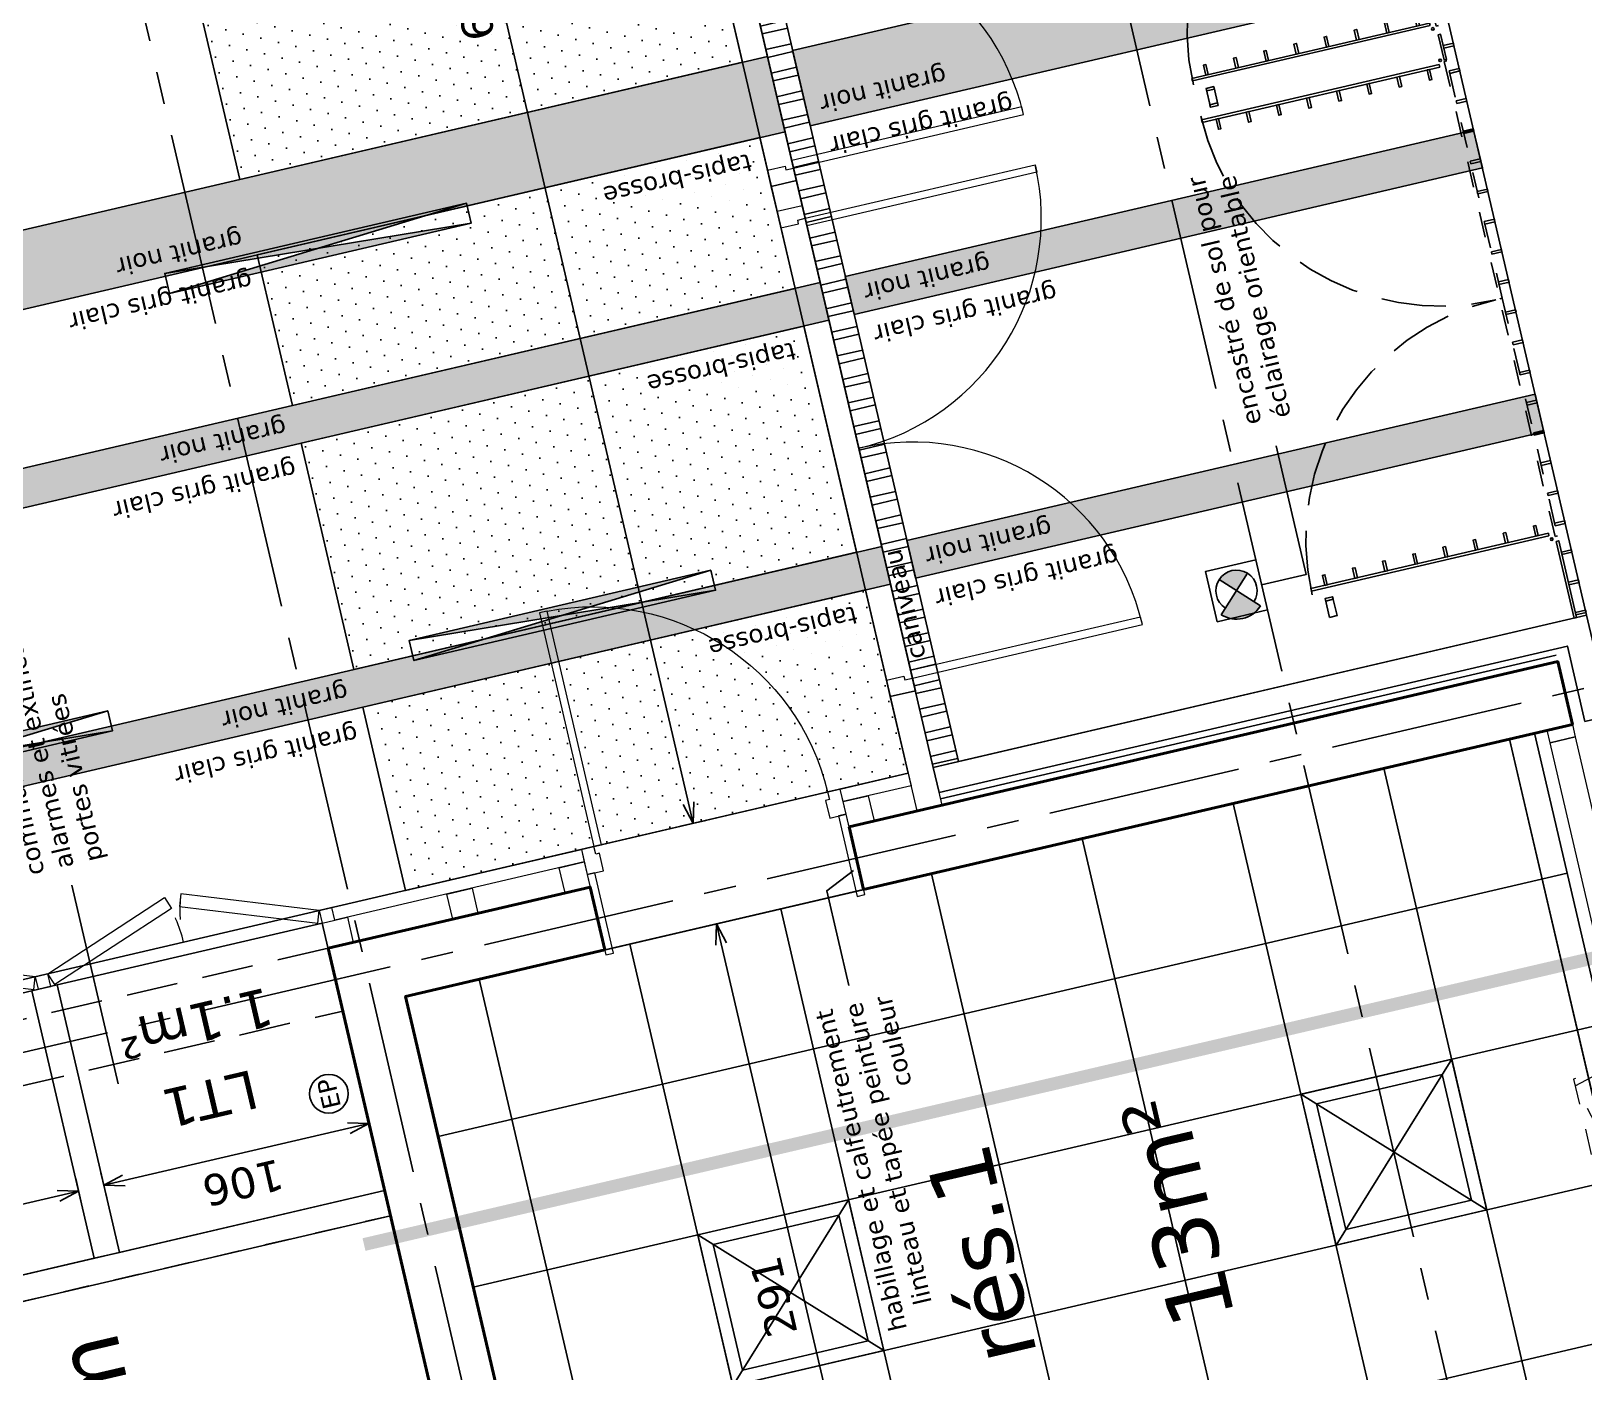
# Model space of a CAD drawing. Header units: metres. Extents: x 595957 to 596489, y 139635 to 139908.
# Drawn here: x 596091.66 to 596097.68, y 139681.67 to 139686.87 of the extents above; entities that cross this region are included whole.
import ezdxf
from ezdxf.enums import TextEntityAlignment as Align

# ---------------------------------------------------------------- set-up
doc = ezdxf.new("R2010")
doc.units = ezdxf.units.M
doc.header["$MEASUREMENT"] = 0
doc.header["$PDMODE"] = 3
doc.header["$PDSIZE"] = 0.1
for name, pattern in [('01', [0.15, 0.1, -0.05]), ('02', [0.28, 0.2, -0.08]), ('03', [0.7, 0.5, -0.2]), ('AXES2', [1.125, 0.75, -0.125, 0.125, -0.125]), ('CACHEX2', [0.75, 0.5, -0.25])]:
    doc.linetypes.add(name, pattern=pattern)
for name, color, linetype in [('00-AXE-0.00', 14, 'AXES2'), ('01-CLOISON-0.25', 3, 'Continuous'), ('01-DOUBLAGE-0.0x', 6, 'Continuous'), ('01-ISOL-0.08', 43, 'ISOLATION'), ('01-MEN-VU-0.13', 163, 'Continuous'), ('01-SANITAIRE-0.15', 44, 'Continuous'), ('02-VU-CACHE-01-0.10', 133, '01'), ('06-COT-50&100-0.20', 2, 'Continuous'), ('06-TXT-DETAILS-DIVERS-02.20', 2, 'Continuous'), ('06-TXT-DIVERS-0.20', 70, 'Continuous'), ('06-TXT-ETIQUETTES SURFACES', 210, 'Continuous'), ('07-ECLAIRAGE-0.13', 31, 'Continuous'), ('07-PLAFONDS-0.13', 5, 'Continuous'), ('07-SOLS-0.13', 211, 'Continuous'), ('08-VU-0.08', 56, 'Continuous'), ('08-VU-0.20', 32, 'Continuous')]:
    doc.layers.add(name, color=color, linetype=linetype)
doc.layers.add('01-BETON-0.40', color=4, linetype='Continuous', lineweight=40)
doc.layers.add('01-MEN-CP-0.15', color=2, linetype='Continuous', lineweight=18)
doc.layers.add('07-SF-HABIT-0.05', color=7, linetype='Continuous', plot=False)
doc.styles.add('COT', font='verdana.ttf')
doc.styles.add('locaux 100', font='verdana.ttf', dxfattribs={"height": 0.22})
doc.styles.add('locaux 20', font='verdana.ttf', dxfattribs={"height": 0.07})
doc.styles.get("Standard").update_dxf_attribs({"font": 'arial.ttf'})
doc.linetypes.add('ISOLATION', pattern='A,0.0001,-0.1,[134,ltypeshp.shx,S=0.1,R=0,X=-0.1,Y=0],-0.2,[134,ltypeshp.shx,S=0.1,R=180,X=0.1,Y=0],-0.1', length=0.4001)
doc.dimstyles.new('COT50', dxfattribs={"dimtxt": 0.12, "dimasz": 0.08, "dimexe": 0.05, "dimexo": 0, "dimgap": 0.05, "dimtad": 1, "dimdec": 0, "dimlfac": 100, "dimzin": 0, "dimdsep": 46, "dimtxsty": 'COT', "dimblk": 'OPEN30', "dimcen": 0.04, "dimdle": 0.05, "dimclrd": 256, "dimclre": 256, "dimclrt": 6, "dimadec": 0, "dimazin": 0, "dimtm": 1e-09, "dimtfac": 1, "dimtdec": 0, "dimtmove": 1, "dimatfit": 0, "dimldrblk": 'OPEN30', "dimfxl": 0.05, "dimfxlon": 1, "dimtolj": 1, "dimtzin": 0, "dimlwd": -1, "dimlwe": -1, "dimarcsym": 0})

# ---------------------------------------------------------------- blocks, each defined once
blk = doc.blocks.new('P180')
for points in [[(-1.85, 0.915), (-1.85, 0), (-1.88, 0), (-1.88, 0.915)], [(-0.08, 0.915), (-0.08, 0), (-0.05, 0), (-0.05, 0.915)], [(0, 0), (0, -0.1), (-0.065, -0.1), (-0.065, -0.03), (-0.05, -0.03), (-0.05, 0)]]:
    blk.add_lwpolyline(points, close=True)
at = {"linetype": 'Continuous'}
blk.add_lwpolyline([(-1.93, 0), (-1.93, -0.1), (-1.865, -0.1), (-1.865, -0.03), (-1.88, -0.03), (-1.88, 0)], close=True, dxfattribs=at)
for centre, start, end in [((-1.88, 0), 0, 90), ((-0.05, 0), 90, 180)]:
    blk.add_arc(centre, 0.915, start, end)
at = {"linetype": 'Continuous', "text_generation_flag": 6}
blk.add_attdef('TEXTE', (-0.1883, 0.5982), '', height=0.08, rotation=90, dxfattribs=at)
blk = doc.blocks.new('P90')
at = {"linetype": 'Continuous'}
for points in [[(-0.05, 0.9295), (-0.05, 0), (-0.08, 0), (-0.08, 0.9295)], [(-0.965, -0.03), (-0.965, -0.1), (-1.03, -0.1), (-1.03, 0), (-0.98, 0), (-0.98, -0.03)], [(0, 0), (0, -0.1), (-0.065, -0.1), (-0.065, -0.03), (-0.05, -0.03), (-0.05, 0)]]:
    blk.add_lwpolyline(points, close=True, dxfattribs=at)
blk.add_arc((-0.0434, -0.0064), 0.9366, 92.23877, 179.60621, dxfattribs=at)
at = {"linetype": 'Continuous', "text_generation_flag": 6}
blk.add_attdef('TEXTE', text='', height=0.08, rotation=90, dxfattribs=at).set_placement((-0.1883, 0.4692), align=Align.CENTER)
blk = doc.blocks.new('_Open30')
at = {"color": 0, "linetype": 'ByBlock', "lineweight": -2}
for p, q in [((-1, 0.268), (0, 0)), ((0, 0), (-1, -0.268)), ((0, 0), (-1, 0))]:
    blk.add_line(p, q, dxfattribs=at)
blk = doc.blocks.new('*D14')
at = {"layer": '06-COT-50&100-0.20', "transparency": 16777216}
for p, q in [((596094.2689, 139683.3994), (596094.3663, 139683.4221)), ((596094.9611, 139680.6503), (596094.3358, 139683.3328)), ((596094.9305, 139680.5611), (596095.0279, 139680.5838))]:
    blk.add_line(p, q, dxfattribs=at)
at = {"layer": 'Defpoints', "color": 0, "transparency": 16777216}
for p in [(596094.3176, 139683.4107), (596093.1122, 139683.1297), (596093.7738, 139680.2915)]:
    blk.add_point(p, dxfattribs=at)
at = {"layer": '06-COT-50&100-0.20', "transparency": 16777216, "xscale": 0.08, "yscale": 0.08, "zscale": 0.08}
for p, rotation in [((596094.3176, 139683.4107), 103.1212703830424), ((596094.9792, 139680.5724), 283.1212703830424)]:
    blk.add_blockref('_Open30', p, dxfattribs=dict(at, rotation=rotation))
at = {"layer": '06-COT-50&100-0.20', "color": 6, "transparency": 16777216, "insert": (596094.5389, 139681.9661), "char_height": 0.12, "attachment_point": 5, "rotation": 103.12127, "style": 'COT'}
blk.add_mtext('\\A1;291', dxfattribs=at)
blk = doc.blocks.new('A$C6BB47F20')
for points in [[(-0.0275, 0.0225), (-0.0275, 0.9675), (-0.0375, 0.9675), (-0.0375, 0.0225)], [(-0.0375, 0.9125), (-0.0375, 0.9025), (-0.0775, 0.9025), (-0.0775, 0.9125)], [(-0.0375, 0.7925), (-0.0375, 0.7825), (-0.0775, 0.7825), (-0.0775, 0.7925)], [(-0.0375, 0.6725), (-0.0375, 0.6625), (-0.0775, 0.6625), (-0.0775, 0.6725)], [(-0.0375, 0.5525), (-0.0375, 0.5425), (-0.0775, 0.5425), (-0.0775, 0.5525)], [(-0.0375, 0.4325), (-0.0375, 0.4225), (-0.0775, 0.4225), (-0.0775, 0.4325)], [(-0.0375, 0.3125), (-0.0375, 0.3025), (-0.0775, 0.3025), (-0.0775, 0.3125)], [(-0.0375, 0.1925), (-0.0375, 0.1825), (-0.0775, 0.1825), (-0.0775, 0.1925)], [(-0.0375, 0.0725), (-0.0375, 0.0625), (-0.0775, 0.0625), (-0.0775, 0.0725)]]:
    blk.add_lwpolyline(points, close=True)
at = {"linetype": '01', "ltscale": 0.25}
for points in [[(-0.02, 0), (-0.965, 0), (-0.965, -0.01), (-0.02, -0.01)], [(-0.91, -0.01), (-0.9, -0.01), (-0.9, -0.05), (-0.91, -0.05)], [(-0.79, -0.01), (-0.78, -0.01), (-0.78, -0.05), (-0.79, -0.05)], [(-0.67, -0.01), (-0.66, -0.01), (-0.66, -0.05), (-0.67, -0.05)], [(-0.55, -0.01), (-0.54, -0.01), (-0.54, -0.05), (-0.55, -0.05)], [(-0.43, -0.01), (-0.42, -0.01), (-0.42, -0.05), (-0.43, -0.05)], [(-0.31, -0.01), (-0.3, -0.01), (-0.3, -0.05), (-0.31, -0.05)], [(-0.19, -0.01), (-0.18, -0.01), (-0.18, -0.05), (-0.19, -0.05)], [(-0.07, -0.01), (-0.06, -0.01), (-0.06, -0.05), (-0.07, -0.05)]]:
    blk.add_lwpolyline(points, close=True, dxfattribs=at)
blk.add_circle((-0.0125, 0.015), 0.005)
at = {"linetype": '03', "ltscale": 0.5}
blk.add_arc((-0.0125, 0.015), 0.9525, 90, 180, dxfattribs=at)
blk = doc.blocks.new('fen80')
at = {"linetype": '01'}
blk.add_lwpolyline([(0.8486, 0.1105), (0.0759, -0.0966), (0.05, 0), (0.8227, 0.2071)], close=True, dxfattribs=at)
blk.add_lwpolyline([(0.85, 0), (0.85, 0.2071), (0.05, 0.2071), (0.05, 0)], dxfattribs=at)
for points in [[(0.05, -0.1), (0, -0.1), (0, 0), (0.05, 0)], [(0.1, -0.1), (0.05, -0.1), (0.05, 0), (0.1, 0)], [(0.85, -0.1), (0.05, -0.1), (0.05, 0), (0.85, 0)], [(0.85, -0.1), (0.8, -0.1), (0.8, 0), (0.85, 0)], [(0.9, -0.1), (0.85, -0.1), (0.85, 0), (0.9, 0)]]:
    blk.add_lwpolyline(points, close=True)
blk.add_arc((0.05, 0), 0.8, 0, 14.99978, dxfattribs=at)
blk = doc.blocks.new('*D48')
at = {"layer": '06-COT-50&100-0.20', "transparency": 16777216}
for p, q in [((596092.6798, 139690.2166), (596092.7772, 139690.2393)), ((596094.2087, 139683.8782), (596092.7467, 139690.15)), ((596094.1781, 139683.7889), (596094.2755, 139683.8116))]:
    blk.add_line(p, q, dxfattribs=at)
at = {"layer": 'Defpoints', "color": 0, "transparency": 16777216}
for p in [(596092.7285, 139690.228), (596092.2953, 139690.127), (596093.7936, 139683.6993)]:
    blk.add_point(p, dxfattribs=at)
at = {"layer": '06-COT-50&100-0.20', "transparency": 16777216, "xscale": 0.08, "yscale": 0.08, "zscale": 0.08}
for p, rotation in [((596092.7285, 139690.228), 103.1212703830424), ((596094.2268, 139683.8003), 283.1212703830424)]:
    blk.add_blockref('_Open30', p, dxfattribs=dict(at, rotation=rotation))
at = {"layer": '06-COT-50&100-0.20', "color": 6, "transparency": 16777216, "insert": (596093.3682, 139686.9886), "char_height": 0.12, "attachment_point": 5, "rotation": 103.12127, "style": 'COT'}
blk.add_mtext('\\A1;660', dxfattribs=at)
blk = doc.blocks.new('Eclairage-Pl-60x60')
for p, q in [((-0.3, 0.3), (0.3, -0.3)), ((-0.3, -0.3), (0.3, 0.3))]:
    blk.add_line(p, q)
for points in [[(-0.3, -0.3), (0.3, -0.3), (0.3, 0.3), (-0.3, 0.3)], [(-0.25, -0.25), (0.25, -0.25), (0.25, 0.25), (-0.25, 0.25)]]:
    blk.add_lwpolyline(points, close=True)
blk = doc.blocks.new('A$C088F410E')
h = blk.add_hatch(color=256)
h.dxf.hatch_style = 1
h.paths.add_polyline_path([(-0.04, 1.2), (-0.04, 0), (0, 0.6)])
h = blk.add_hatch(color=256)
h.dxf.hatch_style = 1
h.paths.add_polyline_path([(0.04, 1.2), (0, 0.6), (0.04, 0)])
for p, q in [((0.04, 0), (-0.04, 1.2)), ((0.04, 1.2), (-0.04, 0))]:
    blk.add_line(p, q)
blk.add_lwpolyline([(0.04, 0), (0.04, 1.2), (-0.04, 1.2), (-0.04, 0)], close=True)
blk = doc.blocks.new('A$C10DA3ED3')
at = {"layer": '07-ECLAIRAGE-0.13'}
for p in [(-1.6, -6), (0, -7.8), (-1.6, -8.4)]:
    blk.add_blockref('A$C088F410E', p, dxfattribs=at)
blk = doc.blocks.new('Spot-directionnel')
h = blk.add_hatch(color=256)
h.dxf.hatch_style = 1
h.paths.add_polyline_path([(0.0778, 0.0778), (0, 0), (0.0778, -0.0778, 0.414214)])
h = blk.add_hatch(color=256)
h.dxf.hatch_style = 1
h.paths.add_polyline_path([(-0.0566, 0.0566, 0.414214), (-0.0566, -0.0566), (0, 0)])
for p, q in [((-0.0566, -0.0566), (0.0778, 0.0778)), ((-0.0566, 0.0566), (0.0778, -0.0778))]:
    blk.add_line(p, q)
for radius, start, end in [(0.08, 45, 315), (0.11, 315, 45)]:
    blk.add_arc((0, 0), radius, start, end)
blk = doc.blocks.new('*D63')
at = {"layer": '06-COT-50&100-0.20', "transparency": 16777216}
for p, q in [((596092.9817, 139682.5886), (596092.959, 139682.686)), ((596092.0208, 139682.4159), (596092.8924, 139682.6191)), ((596091.9542, 139682.3491), (596091.9315, 139682.4465))]:
    blk.add_line(p, q, dxfattribs=at)
at = {"layer": 'Defpoints', "color": 0, "transparency": 16777216}
for p in [(596092.9703, 139682.6373), (596093.0309, 139682.3773), (596092.0035, 139682.1378)]:
    blk.add_point(p, dxfattribs=at)
at = {"layer": '06-COT-50&100-0.20', "transparency": 16777216, "xscale": 0.08, "yscale": 0.08, "zscale": 0.08}
for p, rotation in [((596092.9703, 139682.6373), 13.12127038304243), ((596091.9429, 139682.3978), 193.1212703830424)]:
    blk.add_blockref('_Open30', p, dxfattribs=dict(at, rotation=rotation))
at = {"layer": '06-COT-50&100-0.20', "color": 6, "transparency": 16777216, "insert": (596092.4821, 139682.408), "char_height": 0.12, "attachment_point": 5, "rotation": 193.12127, "style": 'COT'}
blk.add_mtext('\\A1;106', dxfattribs=at)
blk = doc.blocks.new('*D66')
at = {"layer": '06-COT-50&100-0.20', "transparency": 16777216}
for p, q in [((596091.8568, 139682.3264), (596091.8341, 139682.4238)), ((596091.7676, 139682.3569), (596090.8959, 139682.1537)), ((596090.8294, 139682.0869), (596090.8067, 139682.1843))]:
    blk.add_line(p, q, dxfattribs=at)
at = {"layer": 'Defpoints', "color": 0, "transparency": 16777216}
for p in [(596090.818, 139682.1356), (596091.9061, 139682.1151), (596090.8786, 139681.8756)]:
    blk.add_point(p, dxfattribs=at)
at = {"layer": '06-COT-50&100-0.20', "transparency": 16777216, "xscale": 0.08, "yscale": 0.08, "zscale": 0.08}
for p, rotation in [((596091.8455, 139682.3751), 13.12127038304243), ((596090.818, 139682.1356), 193.1212703830424)]:
    blk.add_blockref('_Open30', p, dxfattribs=dict(at, rotation=rotation))
at = {"layer": '06-COT-50&100-0.20', "color": 6, "transparency": 16777216, "insert": (596091.3573, 139682.1458), "char_height": 0.12, "attachment_point": 5, "rotation": 193.12127, "style": 'COT'}
blk.add_mtext('\\A1;106', dxfattribs=at)

msp = doc.modelspace()

# ---------------------------------------------------------------- hatches: boundary and pattern name
at = {"layer": '07-SOLS-0.13'}
h = msp.add_hatch(dxfattribs=at)
h.set_pattern_fill('DOTS', color=256)
h.set_pattern_definition([(103.12127, (596100.735775, 139672.93115), (-0.06796239, 0.01624581), [0, -0.0625])])
h.paths.add_polyline_path([(596092.2652, 139687.1724), (596092.4696, 139686.2958), (596094.4174, 139686.7498), (596094.213, 139687.6265)])
for points in [[(596094.6802, 139686.5031), (596097.115, 139687.0707), (596097.0469, 139687.3628), (596094.6121, 139686.7952)], [(596094.5148, 139686.7725), (596084.5511, 139684.4498), (596084.6192, 139684.1577), (596094.5828, 139686.4804)], [(596094.8505, 139685.7727), (596097.2852, 139686.3403), (596097.2512, 139686.4863), (596094.8164, 139685.9188)], [(596094.7191, 139685.896), (596084.7554, 139683.5734), (596084.7894, 139683.4273), (596094.7531, 139685.7499)], [(596097.4895, 139685.4638), (596095.0548, 139684.8962), (596095.0889, 139684.7501), (596097.5236, 139685.3177)], [(596094.9574, 139684.8734), (596084.9937, 139682.5508), (596085.0278, 139682.4047), (596094.9915, 139684.7274)]]:
    msp.add_hatch(color=252, dxfattribs=at).paths.add_polyline_path(points)
h = msp.add_hatch(dxfattribs=at)
h.set_pattern_fill('DOTS', color=256)
h.set_pattern_definition([(103.12127, (596100.940087, 139672.054636), (-0.06796239, 0.01624581), [0, -0.0625])])
h.paths.add_polyline_path([(596092.5377, 139686.0036), (596092.6739, 139685.4193), (596094.6217, 139685.8733), (596094.4855, 139686.4577)])
h = msp.add_hatch(dxfattribs=at)
h.set_pattern_fill('DOTS', color=256)
h.set_pattern_definition([(103.12127, (596100.814845, 139671.19803), (-0.06796239, 0.01624581), [0, -0.0625])])
h.paths.add_polyline_path([(596092.7079, 139685.2732), (596092.9123, 139684.3967), (596094.86, 139684.8507), (596094.6557, 139685.7272)])
h = msp.add_hatch(dxfattribs=at)
h.set_pattern_fill('DOTS', color=256)
h.set_pattern_definition([(103.12127, (596101.165166, 139670.149866), (-0.06796239, 0.01624581), [0, -0.0625])])
h.paths.add_polyline_path([(596092.9463, 139684.2506), (596093.1119, 139683.5404), (596095.0596, 139683.9944), (596094.8941, 139684.7047)])
at = {"layer": '08-VU-0.08'}
h = msp.add_hatch(dxfattribs=at)
h.set_pattern_fill('ANSI32', color=256, scale=0.25, angle=45)
h.set_pattern_definition([(193.12127, (596100.814845, 139671.19803), (0.02128246, -0.09130235), []), (193.12127, (596100.77732, 139671.22137), (0.02128246, -0.09130235), [])])
h.paths.add_polyline_path([(596095.2544, 139684.0398), (596093.7561, 139690.4675), (596093.6587, 139690.4448), (596095.157, 139684.0171)])

# ---------------------------------------------------------------- linework, layer by layer
at = {"layer": '00-AXE-0.00'}
for p, q in [((596099.8278, 139670.1465), (596085.7832, 139730.3984)), ((596096.207, 139669.3025), (596082.1623, 139729.5544)), ((596098.5307, 139684.5211), (596083.8435, 139681.0976))]:
    msp.add_line(p, q, dxfattribs=at)
at = {"layer": '01-BETON-0.40'}
for points in [[(596094.8308, 139683.787), (596094.8875, 139683.5436), (596097.6339, 139684.1837), (596097.5771, 139684.4272)], [(596094.2679, 139676.1454), (596094.862, 139676.2839), (596094.8052, 139676.5273), (596094.6592, 139676.4933), (596093.1122, 139683.1297), (596093.8844, 139683.3097), (596093.8277, 139683.5532), (596092.812, 139683.3165), (596094.4157, 139676.4365), (596094.2112, 139676.3889)]]:
    msp.add_lwpolyline(points, close=True, dxfattribs=at)
at = {"layer": '01-CLOISON-0.25'}
for points in [[(596091.9061, 139682.1151), (596091.6644, 139683.1516), (596091.7618, 139683.1743), (596092.0035, 139682.1378)], [(596093.0309, 139682.3773), (596090.8786, 139681.8756), (596090.7164, 139682.5713), (596088.9634, 139682.1627), (596089.2357, 139680.9946), (596089.2357, 139680.9946), (596089.3331, 139681.0173), (596089.3331, 139681.0173), (596089.2457, 139681.3923), (596093.0536, 139682.2799)]]:
    msp.add_lwpolyline(points, close=True, dxfattribs=at)
at = {"layer": '01-DOUBLAGE-0.0x'}
msp.add_lwpolyline([(596097.78, 139684.2178), (596097.6892, 139684.6073), (596095.157, 139684.0171), (596095.1797, 139683.9197), (596097.6145, 139684.4872), (596097.6826, 139684.1951)], close=True, dxfattribs=at)
at = {"layer": '01-ISOL-0.08', "ltscale": 0.05}
msp.add_line((596097.5715, 139684.4515), (596095.1854, 139683.8954), dxfattribs=at)
at = {"layer": '01-MEN-CP-0.15'}
for points in [[(596094.627, 139686.2911), (596094.6497, 139686.1938), (596094.5523, 139686.1711), (596094.5296, 139686.2684)], [(596095.1911, 139683.871), (596095.0878, 139684.3141), (596094.9904, 139684.2914), (596095.0937, 139683.8483)], [(596097.5478, 139684.1123), (596097.5365, 139684.161), (596097.6339, 139684.1837), (596097.6452, 139684.135)], [(596097.8177, 139682.954), (596097.5478, 139684.1123), (596097.6452, 139684.135), (596097.9151, 139682.9767)], [(596095.0596, 139683.9944), (596095.071, 139683.9457), (596094.8081, 139683.8844), (596094.7967, 139683.9331)], [(596094.8308, 139683.787), (596094.8081, 139683.8844), (596094.9055, 139683.9071), (596094.9282, 139683.8097)], [(596094.8921, 139683.5241), (596094.8194, 139683.8357), (596094.7902, 139683.8289), (596094.8628, 139683.5173)], [(596093.7936, 139683.6993), (596093.805, 139683.6506), (596092.838, 139683.4252), (596092.8266, 139683.4739)], [(596093.7303, 139683.5305), (596093.7076, 139683.6279), (596093.805, 139683.6506), (596093.8277, 139683.5532)], [(596093.9182, 139683.297), (596093.8455, 139683.6087), (596093.8163, 139683.6019), (596093.889, 139683.2902)], [(596093.2955, 139683.4292), (596093.2728, 139683.5265), (596093.3702, 139683.5492), (596093.3929, 139683.4519)], [(596091.7535, 139683.1755), (596091.7261, 139683.2174), (596092.1784, 139683.5124), (596092.2057, 139683.4705)], [(596092.7719, 139683.4129), (596092.7779, 139683.4625), (596092.2418, 139683.5272), (596092.2358, 139683.4776)], [(596092.838, 139683.4252), (596092.8266, 139683.4739), (596092.7779, 139683.4625), (596092.7893, 139683.4138)], [(596092.812, 139683.3165), (596092.7893, 139683.4138), (596092.8867, 139683.4365), (596092.9094, 139683.3392)], [(596091.6715, 139683.1564), (596091.6774, 139683.206), (596091.1413, 139683.2707), (596091.1353, 139683.221)], [(596091.7375, 139683.1687), (596091.7261, 139683.2174), (596091.6774, 139683.206), (596091.6888, 139683.1573)]]:
    msp.add_lwpolyline(points, close=True, dxfattribs=at)
at = {"layer": '01-MEN-CP-0.15', "linetype": '01', "ltscale": 0.5}
for centre, start, end in [((596091.7261, 139683.2174), 13.12127, 33.12127), ((596092.7779, 139683.4625), 173.12127, 193.12127)]:
    msp.add_arc(centre, 0.54, start, end, dxfattribs=at)
at = {"layer": '01-MEN-VU-0.13'}
for points in [[(596097.1137, 139686.856), (596097.1364, 139686.7587), (596097.1461, 139686.7609), (596097.1234, 139686.8583)], [(596097.1336, 139686.8145), (596097.1359, 139686.8048), (596097.1748, 139686.8138), (596097.1726, 139686.8236)], [(596096.2318, 139686.5754), (596096.2148, 139686.6485), (596096.244, 139686.6553), (596096.2611, 139686.5822)], [(596096.2148, 139686.6485), (596096.244, 139686.6553), (596096.2463, 139686.6455), (596096.2171, 139686.6387)], [(596096.2296, 139686.5852), (596096.2588, 139686.592), (596096.2611, 139686.5822), (596096.2318, 139686.5754)], [(596097.5712, 139684.893), (596097.6405, 139684.596), (596097.6502, 139684.5983), (596097.581, 139684.8953)], [(596097.6324, 139684.8508), (596097.6301, 139684.8606), (596097.5912, 139684.8515), (596097.5935, 139684.8418)], [(596097.6597, 139684.734), (596097.6574, 139684.7437), (596097.6184, 139684.7346), (596097.6207, 139684.7249)], [(596096.6927, 139684.5984), (596096.6757, 139684.6715), (596096.7049, 139684.6783), (596096.7219, 139684.6052)], [(596096.6757, 139684.6715), (596096.7049, 139684.6783), (596096.7071, 139684.6685), (596096.6779, 139684.6617)], [(596097.6869, 139684.6171), (596097.6846, 139684.6268), (596097.6457, 139684.6178), (596097.6479, 139684.608)]]:
    msp.add_lwpolyline(points, close=True, dxfattribs=at)
at = {"layer": '01-SANITAIRE-0.15', "linetype": 'CACHEX2', "const_width": 0.05}
msp.add_lwpolyline([(596092.9513, 139682.1681), (596098.7633, 139683.5229)], dxfattribs=at)
at = {"layer": '01-SANITAIRE-0.15'}
msp.add_circle((596092.8151, 139682.7524), 0.075, dxfattribs=at)
at = {"layer": '02-VU-CACHE-01-0.10', "linetype": '02'}
for p, q in [((596092.812, 139683.3165), (596090.6597, 139682.8148)), ((596090.7164, 139682.5713), (596092.8687, 139683.073))]:
    msp.add_line(p, q, dxfattribs=at)
at = {"layer": '06-TXT-DETAILS-DIVERS-02.20'}
for points in [[(596096.4297, 139684.7245), (596096.6019, 139684.7646), (596096.4856, 139685.2636)], [(596094.8486, 139683.6172), (596094.7445, 139683.5392), (596094.8302, 139683.1715)], [(596091.9986, 139682.7908), (596091.8192, 139683.5608)]]:
    msp.add_lwpolyline(points, dxfattribs=at)
at = {"layer": '07-ECLAIRAGE-0.13'}
msp.add_lwpolyline([(596096.4524, 139684.6271), (596096.407, 139684.8219), (596096.2122, 139684.7765), (596096.2576, 139684.5817)], close=True, dxfattribs=at)
at = {"layer": '07-PLAFONDS-0.13'}
for p, q in [((596097.5651, 139681.1752), (596096.9035, 139684.0135)), ((596096.9808, 139681.039), (596096.3192, 139683.8773)), ((596096.3964, 139680.9028), (596095.7348, 139683.7411)), ((596093.2387, 139682.5871), (596097.6141, 139683.607)), ((596095.8121, 139680.7666), (596095.1505, 139683.6049)), ((596095.2278, 139680.6304), (596094.5662, 139683.4686)), ((596094.6434, 139680.4942), (596093.9818, 139683.3324)), ((596094.0591, 139680.358), (596093.3975, 139683.1962)), ((596093.3749, 139682.0028), (596097.7503, 139683.0227)), ((596093.5111, 139681.4184), (596097.8865, 139682.4383)), ((596093.6473, 139680.8341), (596098.0228, 139681.854))]:
    msp.add_line(p, q, dxfattribs=at)
for points in [[(596095.0596, 139683.9944), (596093.5614, 139690.4221), (596083.695, 139688.1222), (596085.1934, 139681.6946)], [(596098.1492, 139681.3114), (596097.4876, 139684.1496), (596093.1122, 139683.1297), (596093.7738, 139680.2915)]]:
    msp.add_lwpolyline(points, close=True, dxfattribs=at)
at = {"layer": '07-SF-HABIT-0.05'}
for points in [[(596085.1934, 139681.6946), (596083.695, 139688.1222), (596093.5614, 139690.4221), (596095.0596, 139683.9944)], [(596093.7738, 139680.2915), (596093.1122, 139683.1297), (596097.3905, 139684.127), (596098.052, 139681.2887)], [(596098.052, 139681.2887), (596097.3904, 139684.127), (596093.1122, 139683.1297), (596093.7738, 139680.2915)], [(596092.0035, 139682.1378), (596091.7618, 139683.1743), (596092.7893, 139683.4138), (596093.0309, 139682.3773)], [(596091.9061, 139682.1151), (596091.6644, 139683.1516), (596090.637, 139682.9121), (596090.8786, 139681.8756)], [(596091.8114, 139679.68), (596093.5644, 139680.0886), (596093.0536, 139682.2799), (596089.2457, 139681.3923), (596089.6543, 139679.6393), (596091.7092, 139680.1183)]]:
    msp.add_lwpolyline(points, close=True, dxfattribs=at)
at = {"layer": '07-SOLS-0.13'}
for points in [[(596097.6892, 139684.6073), (596096.1909, 139691.035), (596093.7562, 139690.4674), (596095.2544, 139684.0398)], [(596085.1934, 139681.6946), (596083.6951, 139688.1222), (596093.5614, 139690.422), (596093.6306, 139690.125), (596093.728, 139690.1477), (596095.0878, 139684.3141), (596094.9904, 139684.2914), (596095.0596, 139683.9944)], [(596092.2652, 139687.1724), (596092.4696, 139686.2958), (596094.4174, 139686.7498), (596094.213, 139687.6265)], [(596094.6802, 139686.5031), (596097.115, 139687.0707), (596097.0469, 139687.3628), (596094.6121, 139686.7952)], [(596094.6802, 139686.5031), (596097.115, 139687.0707), (596097.0469, 139687.3628), (596094.6121, 139686.7952)], [(596094.5148, 139686.7725), (596084.5511, 139684.4498), (596084.6192, 139684.1577), (596094.5828, 139686.4804)], [(596094.5148, 139686.7725), (596084.5511, 139684.4498), (596084.6192, 139684.1577), (596094.5828, 139686.4804)], [(596092.5377, 139686.0036), (596092.6739, 139685.4193), (596094.6217, 139685.8733), (596094.4855, 139686.4577)], [(596094.8505, 139685.7727), (596097.2852, 139686.3403), (596097.2512, 139686.4863), (596094.8164, 139685.9188)], [(596094.8505, 139685.7727), (596097.2852, 139686.3403), (596097.2512, 139686.4863), (596094.8164, 139685.9188)], [(596094.7191, 139685.896), (596084.7554, 139683.5734), (596084.7894, 139683.4273), (596094.7531, 139685.7499)], [(596094.7191, 139685.896), (596084.7554, 139683.5734), (596084.7894, 139683.4273), (596094.7531, 139685.7499)], [(596092.7079, 139685.2732), (596092.9123, 139684.3967), (596094.86, 139684.8507), (596094.6557, 139685.7272)], [(596097.4895, 139685.4638), (596095.0548, 139684.8962), (596095.0889, 139684.7501), (596097.5236, 139685.3177)], [(596097.4895, 139685.4638), (596095.0548, 139684.8962), (596095.0889, 139684.7501), (596097.5236, 139685.3177)], [(596094.9574, 139684.8734), (596084.9937, 139682.5508), (596085.0278, 139682.4047), (596094.9915, 139684.7274)], [(596094.9574, 139684.8734), (596084.9937, 139682.5508), (596085.0278, 139682.4047), (596094.9915, 139684.7274)], [(596092.9463, 139684.2506), (596093.1119, 139683.5404), (596095.0596, 139683.9944), (596094.8941, 139684.7047)]]:
    msp.add_lwpolyline(points, close=True, dxfattribs=at)
at = {"layer": '08-VU-0.08'}
for p, q in [((596098.052, 139681.2887), (596097.3905, 139684.127)), ((596093.8844, 139683.3097), (596094.8875, 139683.5436))]:
    msp.add_line(p, q, dxfattribs=at)
for points in [[(596095.2544, 139684.0398), (596093.7561, 139690.4675), (596093.6587, 139690.4448), (596095.157, 139684.0171)], [(596095.2544, 139684.0398), (596093.7561, 139690.4675), (596093.6587, 139690.4448), (596095.157, 139684.0171)], [(596092.2652, 139687.1725), (596092.4696, 139686.2958), (596094.4174, 139686.7498), (596094.213, 139687.6265)], [(596092.5377, 139686.0036), (596092.6739, 139685.4193), (596094.6217, 139685.8733), (596094.4855, 139686.4577)], [(596092.7079, 139685.2732), (596092.9123, 139684.3967), (596094.86, 139684.8507), (596094.6557, 139685.7272)], [(596092.9463, 139684.2506), (596093.1119, 139683.5404), (596095.0596, 139683.9944), (596094.8941, 139684.7047)]]:
    msp.add_lwpolyline(points, close=True, dxfattribs=at)
at = {"layer": '08-VU-0.20'}
msp.add_lwpolyline([(596096.4524, 139684.6271), (596096.407, 139684.8219), (596096.2122, 139684.7765), (596096.2576, 139684.5817)], close=True, dxfattribs=at)
at = {"layer": '08-VU-0.20', "linetype": '01'}
msp.add_lwpolyline([(596093.0536, 139682.2799), (596089.1483, 139681.3696), (596089.5569, 139679.6166)], dxfattribs=at)

# ---------------------------------------------------------------- block references
at = {"layer": '01-MEN-CP-0.15'}
for name, p, rotation in [('P180', (596094.627, 139686.2911), 283.1212703796348), ('P180', (596095.0878, 139684.3141), 283.1212703796348), ('fen80', (596098.0334, 139682.0288), 103.1212703830424)]:
    msp.add_blockref(name, p, dxfattribs=dict(at, rotation=rotation))
at = {"layer": '01-MEN-CP-0.15', "extrusion": (0, 0, -1), "zscale": -1, "rotation": 346.8787296557476}
msp.add_blockref('P90', (-596093.7936, 139683.6993), dxfattribs=at)
at = {"layer": '01-MEN-VU-0.13', "xscale": -1, "rotation": 103.1212703908934}
for p in [(596097.1104, 139686.87), (596097.5712, 139684.893)]:
    msp.add_blockref('A$C6BB47F20', p, dxfattribs=at)
at = {"layer": '01-MEN-VU-0.13', "rotation": 103.1212703830424}
msp.add_blockref('A$C6BB47F20', (596097.1331, 139686.7726), dxfattribs=at)
at = {"layer": '07-ECLAIRAGE-0.13'}
for name, p, rotation in [('A$C10DA3ED3', (596085.7607, 139684.3938), 103.1212703830424), ('Spot-directionnel', (596096.3323, 139684.7018), 282.6747895141542), ('Eclairage-Pl-60x60', (596096.9421, 139682.5262), 103.1212703830424), ('Eclairage-Pl-60x60', (596094.6048, 139681.9814), 103.1212703830424)]:
    msp.add_blockref(name, p, dxfattribs=dict(at, rotation=rotation))

# ---------------------------------------------------------------- texts
at = {"layer": '01-SANITAIRE-0.15', "insert": (596092.8151, 139682.7524), "char_height": 0.07, "width": 0.158872, "attachment_point": 5, "rotation": 103.12127, "style": 'locaux 20'}
msp.add_mtext('EP', dxfattribs=at)
at = {"layer": '06-TXT-DETAILS-DIVERS-02.20', "char_height": 0.07, "style": 'locaux 20'}
for s, insert, width, attachment_point, rotation in [('tapis-brosse', (596094.4495, 139686.3723), 1.221392, 4, 193.12127), ('encastré de sol pour\\Péclairage orientable', (596096.4629, 139685.361), 1.568513, 4, 103.12127), ('tapis-brosse', (596094.6198, 139685.6419), 1.221392, 4, 193.12127), ('caniveau', (596095.0954, 139684.4375), 1.221392, 4, 103.12127), ('commandes électriques, alarmes et extincteurs\\Pportes vitrées', (596091.8034, 139683.6285), 1.568513, 4, 103.12127), ('tapis-brosse', (596094.8582, 139684.6193), 1.221392, 4, 193.12127), ('habillage et calfeutrement linteau et tapée peinture couleur', (596094.846, 139683.1038), 1.568513, 6, 103.12127)]:
    msp.add_mtext(s, dxfattribs=dict(at, insert=insert, width=width, attachment_point=attachment_point, rotation=rotation))
at = {"layer": '06-TXT-DIVERS-0.20', "attachment_point": 5, "style": 'locaux 100'}
for s, insert, char_height, width, rotation in [('LT1', (596092.3548, 139682.7316), 0.15, 0.4884, 193.12127), ('rés.1', (596095.3443, 139682.1317), 0.25, 2.371479, 103.12127), ('rés.2\\Ptélécom ', (596091.8234, 139681.0924), 0.25, 2.371479, 103.12127)]:
    msp.add_mtext(s, dxfattribs=dict(at, insert=insert, char_height=char_height, width=width, rotation=rotation))
at = {"layer": '06-TXT-ETIQUETTES SURFACES', "attachment_point": 5, "style": 'locaux 100'}
for s, insert, char_height, rotation in [('1.1m²', (596092.2966, 139683.0235), 0.15, 193.12127), ('13m²', (596096.1052, 139682.3002), 0.25, 103.12127)]:
    msp.add_mtext(s, dxfattribs=dict(at, insert=insert, char_height=char_height, rotation=rotation))
at = {"layer": '07-SOLS-0.13', "char_height": 0.07, "rotation": 193.12127, "style": 'locaux 20'}
for s, insert, width, attachment_point in [('granit noir', (596094.7174, 139686.5954), 1.719112, 6), ('granit gris clair', (596094.7552, 139686.4333), 1.719112, 6), ('tapis-brosse', (596094.4495, 139686.3723), 1.221392, 4), ('granit noir', (596092.4772, 139686.0767), 1.719112, 4), ('granit noir', (596094.8877, 139685.8649), 1.719112, 6), ('granit gris clair', (596092.5149, 139685.9147), 1.719112, 4), ('granit gris clair', (596094.9255, 139685.7028), 1.719112, 6), ('tapis-brosse', (596094.6198, 139685.6419), 1.221392, 4), ('granit noir', (596092.6474, 139685.3463), 1.719112, 4), ('granit gris clair', (596092.6852, 139685.1842), 1.719112, 4), ('granit noir', (596095.126, 139684.8424), 1.719112, 6), ('granit gris clair', (596095.1638, 139684.6803), 1.719112, 6), ('tapis-brosse', (596094.8582, 139684.6193), 1.221392, 4), ('granit noir', (596092.8866, 139684.3203), 1.719112, 4), ('granit gris clair', (596092.9243, 139684.1583), 1.719112, 4)]:
    msp.add_mtext(s, dxfattribs=dict(at, insert=insert, width=width, attachment_point=attachment_point))

# ---------------------------------------------------------------- dimensions: what is measured, and where the dimension line sits
at = {"layer": '06-COT-50&100-0.20'}
for base, p1, p2, angle, picture, middle in [((596092.7285, 139690.228), (596093.7936, 139683.6993), (596092.2953, 139690.127), 103.12127, '*D48', (596093.3682, 139686.9886)), ((596094.3176, 139683.4107), (596093.7738, 139680.2915), (596093.1122, 139683.1297), 103.12127, '*D14', (596094.5389, 139681.9661)), ((596092.970308, 139682.637258), (596092.003451, 139682.137788), (596093.030903, 139682.377303), 193.12127, '*D63', (596092.482109, 139682.407987)), ((596090.818, 139682.1356), (596091.9061, 139682.1151), (596090.8786, 139681.8756), 193.12127, '*D66', (596091.3573, 139682.1458))]:
    dim = msp.add_linear_dim(base=base, p1=p1, p2=p2, angle=angle, dimstyle='COT50', dxfattribs=at)
    dim.commit()
    dim.dimension.update_dxf_attribs({"geometry": picture, "text_midpoint": middle})

doc.saveas('drawing.dxf')
